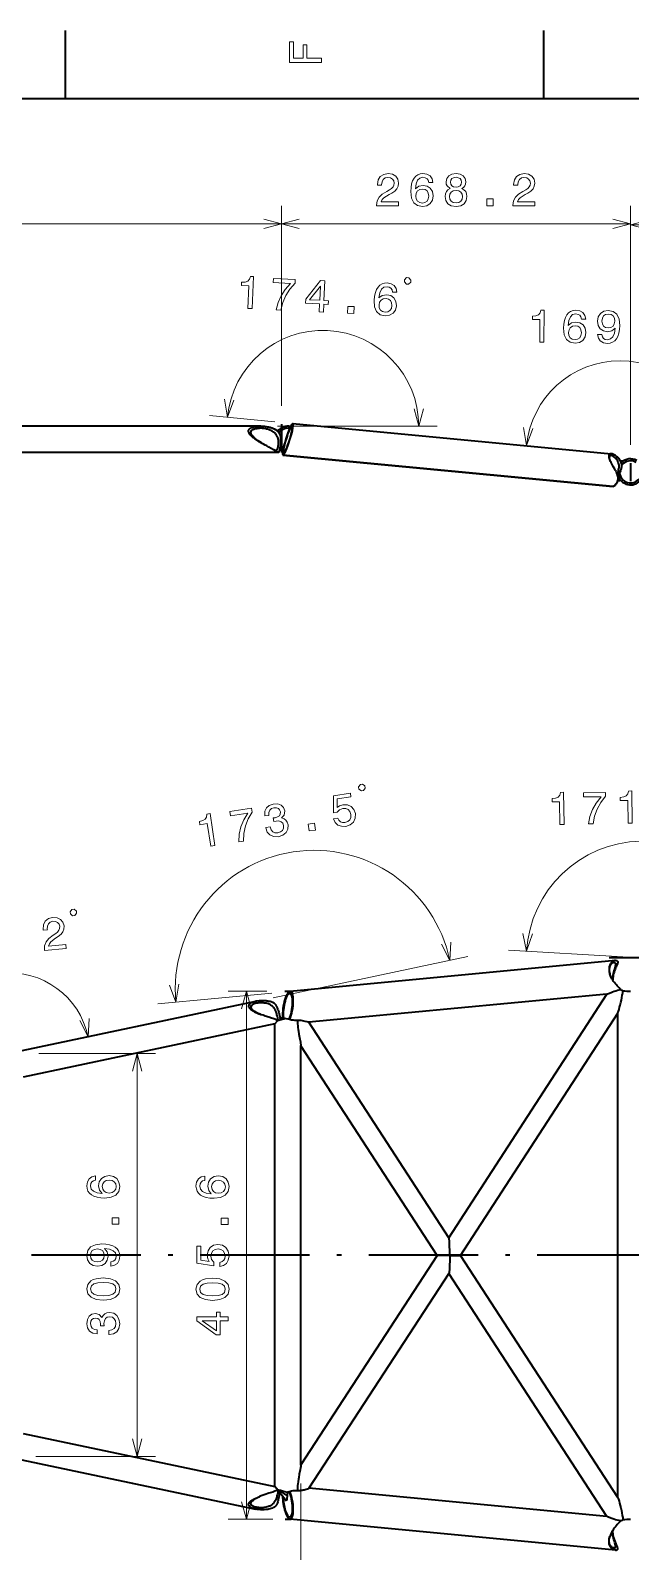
# Model space of a CAD drawing. Extents: x 0 to 420, y 0 to 297.
# Drawn here: x 101.1 to 167, y 127.6 to 294.5 of the extents above; entities that cross this region are included whole.
import ezdxf

# ---------------------------------------------------------------- set-up
doc = ezdxf.new("R2010")
doc.units = 0
doc.linetypes.add('DASHDOT', pattern=[18.5, 12, -3, 0.5, -3])

msp = doc.modelspace()

# ---------------------------------------------------------------- linework, layer by layer
at = {"color": 7, "lineweight": 35, "ltscale": 0.1875}
for p, q in [((105, 287), (105, 294.5)), ((157.5, 287), (157.5, 294.5))]:
    msp.add_line(p, q, dxfattribs=at)
at = {"color": 7, "lineweight": 35}
for p, q in [((410, 287), (10, 287)), ((126.27, 251.06), (98.93, 251.06)), ((129.94, 251.37), (164.88, 248.05)), ((128.34, 248.2), (98.93, 248.2)), ((128.34, 248.2), (98.93, 248.2)), ((165.08, 244.45), (128.86, 247.89)), ((128.86, 247.89), (165.08, 244.45)), ((165.35, 192.44), (129.63, 189.05)), ((164.41, 188.76), (131.7, 185.66)), ((147.06, 162.02), (164.41, 188.76)), ((125.83, 187.94), (98.79, 182.23)), ((127.97, 185.47), (100.36, 179.64)), ((127.97, 134.71), (127.97, 185.47)), ((147.07, 162.01), (131.7, 185.66)), ((148.34, 160.06), (165.6, 186.66)), ((165.58, 186.63), (165.58, 133.54)), ((130.83, 137.06), (130.83, 183.11)), ((145.79, 160.06), (130.83, 183.07)), ((145.79, 160.06), (130.83, 137.1)), ((165.6, 133.51), (148.34, 160.06)), ((147.07, 158.1), (131.7, 134.52)), ((164.4, 131.41), (147.06, 158.09)), ((100.36, 140.54), (127.97, 134.71)), ((98.79, 137.95), (125.83, 132.24)), ((164.41, 131.41), (131.7, 134.52)), ((165.35, 127.74), (129.63, 131.13))]:
    msp.add_line(p, q, dxfattribs=at)
at = {"color": 7, "lineweight": 13}
for p, q in [((128.69, 253.3), (128.69, 275.26)), ((128.69, 253.3), (128.69, 275.26)), ((167.01, 249.03), (167.01, 275.26)), ((167.01, 249.03), (167.01, 275.16)), ((49.91, 273.26), (128.69, 273.26)), ((128.69, 273.26), (167.01, 273.26)), ((167.01, 273.16), (273.04, 273.16)), ((127.79, 188.35), (149.13, 192.86)), ((124.84, 131.12), (124.84, 189.06)), ((112.85, 138.01), (112.85, 182.23)), ((130.83, 135.06), (130.83, 93.75))]:
    msp.add_line(p, q, dxfattribs=at)
at = {"color": 8, "lineweight": 13, "ltscale": 0.180069}
msp.add_line((127.95, 251.56), (120.78, 252.24), dxfattribs=at)
at = {"color": 8, "lineweight": 13, "ltscale": 0.437396}
msp.add_line((128.27, 251.06), (145.77, 251.06), dxfattribs=at)
at = {"color": 7, "lineweight": 35, "ltscale": 0.078109}
msp.add_line((128.69, 251.3), (128.69, 248.18), dxfattribs=at)
at = {"color": 7, "lineweight": 35, "ltscale": 0.00365}
msp.add_line((129.22, 251), (129.12, 250.88), dxfattribs=at)
at = {"color": 7, "lineweight": 35, "ltscale": 0.001691}
msp.add_line((129.12, 250.88), (129.13, 250.81), dxfattribs=at)
at = {"color": 7, "lineweight": 35, "ltscale": 0.001255}
msp.add_line((129.22, 251), (129.21, 251.05), dxfattribs=at)
at = {"color": 7, "lineweight": 35, "ltscale": 0.003509}
msp.add_line((166.05, 247.23), (165.91, 247.24), dxfattribs=at)
at = {"color": 7, "lineweight": 35, "ltscale": 0.000582227}
msp.add_line((166.03, 247.12), (166.05, 247.12), dxfattribs=at)
at = {"color": 7, "lineweight": 35, "ltscale": 0.049819}
msp.add_line((167.01, 247.03), (167.01, 245.04), dxfattribs=at)
at = {"color": 7, "lineweight": 35, "ltscale": 5.148e-05}
msp.add_line((165.08, 244.45), (165.07, 244.45), dxfattribs=at)
at = {"color": 7, "lineweight": 35, "ltscale": 0.001137}
msp.add_line((165.62, 245.11), (165.58, 245.12), dxfattribs=at)
at = {"color": 7, "lineweight": 35, "ltscale": 0.001181}
msp.add_line((165.58, 245.12), (165.63, 245.11), dxfattribs=at)
at = {"color": 8, "lineweight": 13, "ltscale": 0.313919}
msp.add_line((166.14, 192.85), (153.61, 193.57), dxfattribs=at)
at = {"color": 7, "lineweight": 35, "ltscale": 0.089656}
msp.add_line((164.64, 192.76), (168.23, 192.76), dxfattribs=at)
at = {"color": 7, "lineweight": 13, "ltscale": 0.314342}
msp.add_line((127.64, 188.86), (115.12, 187.67), dxfattribs=at)
at = {"color": 7, "lineweight": 13, "ltscale": 0.105897}
msp.add_line((127.07, 189.06), (122.84, 189.06), dxfattribs=at)
at = {"color": 7, "lineweight": 35, "ltscale": 0.023392}
msp.add_line((129.07, 189.06), (130.01, 189.06), dxfattribs=at)
at = {"color": 7, "lineweight": 35, "ltscale": 0.001688}
msp.add_line((165.92, 189.25), (165.98, 189.21), dxfattribs=at)
at = {"color": 7, "lineweight": 35, "ltscale": 0.002252}
for p, q in [((126.19, 186.6), (126.27, 186.57)), ((126.19, 133.57), (126.27, 133.61))]:
    msp.add_line(p, q, dxfattribs=at)
at = {"color": 7, "lineweight": 35, "ltscale": 0.012264}
for p, q in [((127.97, 185.47), (128.28, 185.85)), ((128.28, 134.33), (127.97, 134.71))]:
    msp.add_line(p, q, dxfattribs=at)
at = {"color": 7, "lineweight": 35, "ltscale": 0.00027795}
msp.add_line((128.58, 185.91), (128.57, 185.91), dxfattribs=at)
at = {"color": 7, "lineweight": 35, "ltscale": 0.001248}
msp.add_line((128.84, 186.03), (128.84, 185.98), dxfattribs=at)
at = {"color": 7, "lineweight": 35, "ltscale": 0.004948}
for p, q in [((129.21, 186.08), (129.4, 186.03)), ((129.21, 134.1), (129.4, 134.14))]:
    msp.add_line(p, q, dxfattribs=at)
at = {"color": 7, "lineweight": 35, "ltscale": 5.72573e-05}
msp.add_line((130.44, 185.89), (130.44, 185.88), dxfattribs=at)
at = {"color": 7, "lineweight": 13, "ltscale": 0.319476}
msp.add_line((102.07, 182.23), (114.85, 182.23), dxfattribs=at)
at = {"color": 7, "linetype": 'DASHDOT', "lineweight": 35}
msp.add_line((390.77, 160.09), (23.1, 160.09), dxfattribs=at)
at = {"color": 7, "lineweight": 35, "ltscale": 0.03196}
msp.add_line((147.06, 160.06), (145.79, 160.06), dxfattribs=at)
at = {"color": 7, "lineweight": 35, "ltscale": 0.002531}
msp.add_line((147.17, 160.06), (147.06, 160.06), dxfattribs=at)
at = {"color": 7, "lineweight": 35, "ltscale": 0.003889}
msp.add_line((147.17, 160.06), (147.16, 160.21), dxfattribs=at)
at = {"color": 7, "lineweight": 35, "ltscale": 0.029406}
msp.add_line((147.17, 160.06), (148.34, 160.06), dxfattribs=at)
at = {"color": 7, "lineweight": 13, "ltscale": 0.327505}
msp.add_line((101.75, 138.01), (114.85, 138.01), dxfattribs=at)
at = {"color": 7, "lineweight": 35, "ltscale": 0.029117}
msp.add_line((129.25, 133.12), (128.52, 134.03), dxfattribs=at)
at = {"color": 7, "lineweight": 35, "ltscale": 0.000665944}
msp.add_line((129.12, 134.12), (129.13, 134.1), dxfattribs=at)
at = {"color": 7, "lineweight": 35, "ltscale": 0.000522056}
msp.add_line((129.14, 134.12), (129.13, 134.1), dxfattribs=at)
at = {"color": 7, "lineweight": 35, "ltscale": 0.000540208}
msp.add_line((129.13, 134.12), (129.13, 134.1), dxfattribs=at)
at = {"color": 7, "lineweight": 35, "ltscale": 0.010198}
msp.add_line((129.37, 134.14), (129.33, 133.73), dxfattribs=at)
at = {"color": 7, "lineweight": 35, "ltscale": 5.39817e-05}
msp.add_line((130.44, 134.29), (130.44, 134.29), dxfattribs=at)
at = {"color": 7, "lineweight": 13, "ltscale": 0.122916}
msp.add_line((127.76, 131.12), (122.84, 131.12), dxfattribs=at)
at = {"color": 7, "lineweight": 35, "ltscale": 0.016377}
msp.add_line((129.1, 131.14), (129.76, 131.12), dxfattribs=at)
at = {"color": 7, "lineweight": 13}
for points in [[(133.08, 290.97), (133.08, 291.44), (131.47, 291.44), (131.47, 292.91), (131.06, 292.91), (131.06, 291.44), (130.01, 291.44), (130.01, 293.25), (129.58, 293.25), (129.58, 290.97)], [(139.14, 275.26), (141.55, 275.26), (141.55, 275.7), (139.65, 275.7), (139.75, 275.93), (139.94, 276.13), (140.5, 276.49), (140.79, 276.64), (141.13, 276.86), (141.36, 277.11), (141.5, 277.41), (141.55, 277.74), (141.46, 278.17), (141.23, 278.5), (140.86, 278.71), (140.4, 278.79), (139.91, 278.7), (139.54, 278.47), (139.31, 278.09), (139.23, 277.59), (139.23, 277.52), (139.68, 277.52), (139.68, 277.56), (139.73, 277.9), (139.87, 278.15), (140.08, 278.31), (140.37, 278.37), (140.66, 278.32), (140.88, 278.19), (141.02, 278), (141.07, 277.75), (141.04, 277.52), (140.94, 277.32), (140.78, 277.15), (140.56, 277), (140.26, 276.84), (139.76, 276.52), (139.42, 276.19), (139.21, 275.79), (139.14, 275.28)], [(145.32, 277.82), (145.23, 278.23), (145, 278.53), (144.66, 278.72), (144.22, 278.79), (143.92, 278.75), (143.66, 278.66), (143.44, 278.5), (143.24, 278.28), (143.09, 278), (142.98, 277.66), (142.91, 277.27), (142.89, 276.82), (142.97, 276.1), (143.22, 275.58), (143.62, 275.27), (144.16, 275.16), (144.65, 275.25), (145.02, 275.49), (145.27, 275.86), (145.35, 276.34), (145.27, 276.82), (145.03, 277.18), (144.68, 277.42), (144.23, 277.5), (143.75, 277.4), (143.4, 277.11), (143.47, 277.66), (143.63, 278.06), (143.88, 278.3), (144.22, 278.38), (144.47, 278.34), (144.67, 278.23), (144.79, 278.06), (144.86, 277.82)], [(147.22, 277.15), (146.96, 277.01), (146.79, 276.81), (146.68, 276.56), (146.64, 276.27), (146.72, 275.82), (146.95, 275.47), (147.33, 275.25), (147.85, 275.16), (148.36, 275.25), (148.73, 275.47), (148.97, 275.82), (149.05, 276.27), (149.01, 276.56), (148.91, 276.81), (148.72, 277.01), (148.47, 277.15), (148.67, 277.27), (148.82, 277.44), (148.9, 277.64), (148.93, 277.89), (148.85, 278.24), (148.64, 278.53), (148.3, 278.72), (147.85, 278.79), (147.39, 278.72), (147.05, 278.53), (146.83, 278.24), (146.76, 277.89), (146.78, 277.64), (146.87, 277.44)], [(154.09, 275.26), (156.49, 275.26), (156.49, 275.7), (154.59, 275.7), (154.7, 275.93), (154.88, 276.13), (155.44, 276.49), (155.74, 276.64), (156.07, 276.86), (156.31, 277.11), (156.44, 277.41), (156.49, 277.74), (156.41, 278.17), (156.17, 278.5), (155.81, 278.71), (155.34, 278.79), (154.86, 278.7), (154.49, 278.47), (154.25, 278.09), (154.17, 277.59), (154.17, 277.52), (154.63, 277.52), (154.63, 277.56), (154.67, 277.9), (154.81, 278.15), (155.03, 278.31), (155.31, 278.37), (155.61, 278.32), (155.82, 278.19), (155.96, 278), (156.02, 277.75), (155.98, 277.52), (155.88, 277.32), (155.72, 277.15), (155.5, 277), (155.2, 276.84), (154.71, 276.52), (154.36, 276.19), (154.15, 275.79), (154.09, 275.28)], [(147.24, 277.85), (147.28, 278.07), (147.4, 278.24), (147.59, 278.34), (147.85, 278.38), (148.1, 278.34), (148.29, 278.24), (148.41, 278.07), (148.46, 277.85), (148.41, 277.62), (148.29, 277.44), (148.1, 277.33), (147.85, 277.29), (147.59, 277.33), (147.4, 277.44), (147.28, 277.62)], [(144.86, 276.33), (144.81, 276.01), (144.67, 275.77), (144.44, 275.61), (144.16, 275.56), (143.86, 275.61), (143.63, 275.77), (143.49, 276.01), (143.44, 276.33), (143.49, 276.64), (143.63, 276.88), (143.86, 277.03), (144.18, 277.08), (144.45, 277.03), (144.67, 276.88), (144.81, 276.64)], [(147.13, 276.28), (147.17, 276.54), (147.32, 276.75), (147.54, 276.88), (147.85, 276.92), (148.14, 276.88), (148.37, 276.75), (148.52, 276.54), (148.57, 276.28), (148.52, 275.99), (148.37, 275.77), (148.14, 275.63), (147.85, 275.59), (147.54, 275.63), (147.32, 275.77), (147.17, 275.99)], [(151.24, 275.26), (151.93, 275.26), (151.93, 276.01), (151.24, 276.01)], [(134.42, 207.98), (134.59, 207.59), (134.88, 207.3), (135.27, 207.16), (135.74, 207.15), (136.23, 207.32), (136.59, 207.63), (136.78, 208.05), (136.8, 208.57), (136.64, 209.02), (136.35, 209.34), (135.94, 209.52), (135.44, 209.53), (135.07, 209.41), (134.81, 209.21), (134.81, 210.16), (136.32, 210.39), (136.26, 210.8), (134.41, 210.52), (134.42, 208.64), (134.82, 208.7), (135.07, 208.98), (135.43, 209.12), (135.75, 209.12), (136.02, 208.99), (136.21, 208.77), (136.32, 208.47), (136.31, 208.14), (136.19, 207.88), (135.97, 207.68), (135.66, 207.58), (135.39, 207.58), (135.17, 207.66), (134.99, 207.82), (134.88, 208.05)], [(137.46, 211.06), (137.69, 211.09), (137.88, 211.36), (137.85, 211.59), (137.58, 211.79), (137.35, 211.75), (137.15, 211.48), (137.19, 211.25)], [(124.02, 205.47), (124.52, 205.54), (124.56, 206.39), (124.73, 207.2), (125.03, 207.98), (125.46, 208.73), (125.4, 209.14), (123.03, 208.78), (123.1, 208.33), (124.99, 208.62), (124.55, 207.86), (124.24, 207.09), (124.06, 206.3)], [(126.98, 207.03), (126.99, 207), (127.14, 206.53), (127.43, 206.21), (127.83, 206.03), (128.33, 206.02), (128.84, 206.19), (129.2, 206.47), (129.39, 206.85), (129.41, 207.32), (129.33, 207.6), (129.18, 207.83), (128.97, 207.98), (128.71, 208.08), (129, 208.4), (129.05, 208.85), (128.91, 209.22), (128.65, 209.49), (128.28, 209.62), (127.79, 209.61), (127.35, 209.46), (127.04, 209.19), (126.87, 208.81), (126.87, 208.33), (126.87, 208.3), (127.31, 208.36), (127.31, 208.69), (127.4, 208.94), (127.59, 209.11), (127.87, 209.2), (128.14, 209.2), (128.35, 209.13), (128.49, 208.98), (128.57, 208.75), (128.56, 208.5), (128.46, 208.32), (128.27, 208.19), (127.99, 208.11), (127.79, 208.09), (127.86, 207.7), (128.1, 207.74), (128.42, 207.75), (128.67, 207.66), (128.84, 207.49), (128.93, 207.24), (128.92, 206.95), (128.81, 206.71), (128.6, 206.54), (128.3, 206.45), (127.98, 206.45), (127.73, 206.56), (127.55, 206.78), (127.44, 207.1)], [(120.93, 205), (121.38, 205.07), (120.85, 208.55), (120.51, 208.5), (120.47, 208.18), (120.32, 207.95), (120.06, 207.79), (119.69, 207.69), (119.74, 207.34), (120.55, 207.46)], [(131.75, 206.65), (132.44, 206.75), (132.33, 207.5), (131.64, 207.39)], [(102.68, 193.53), (105.07, 193.76), (105.03, 194.19), (103.14, 194.01), (103.22, 194.25), (103.38, 194.47), (103.9, 194.88), (104.19, 195.06), (104.5, 195.31), (104.71, 195.58), (104.81, 195.89), (104.83, 196.23), (104.71, 196.64), (104.44, 196.95), (104.06, 197.13), (103.58, 197.16), (103.11, 197.03), (102.77, 196.75), (102.57, 196.36), (102.53, 195.85), (102.54, 195.78), (103, 195.82), (102.99, 195.86), (103.01, 196.21), (103.12, 196.47), (103.32, 196.66), (103.6, 196.74), (103.89, 196.72), (104.12, 196.61), (104.28, 196.43), (104.36, 196.19), (104.34, 195.95), (104.27, 195.75), (104.12, 195.56), (103.92, 195.39), (103.63, 195.2), (103.17, 194.84), (102.86, 194.48), (102.69, 194.06), (102.68, 193.54)], [(105.77, 197.34), (106, 197.37), (106.21, 197.62), (106.19, 197.85), (105.94, 198.06), (105.7, 198.04), (105.5, 197.79), (105.52, 197.55)], [(108.29, 168.8), (107.88, 168.71), (107.58, 168.49), (107.39, 168.14), (107.32, 167.7), (107.36, 167.4), (107.45, 167.14), (107.61, 166.92), (107.83, 166.73), (108.11, 166.57), (108.45, 166.46), (108.85, 166.39), (109.29, 166.37), (110.01, 166.45), (110.53, 166.7), (110.84, 167.1), (110.95, 167.64), (110.86, 168.13), (110.62, 168.51), (110.25, 168.75), (109.77, 168.83), (109.29, 168.75), (108.93, 168.52), (108.69, 168.16), (108.61, 167.71), (108.71, 167.24), (109, 166.88), (108.45, 166.95), (108.05, 167.11), (107.81, 167.36), (107.73, 167.7), (107.77, 167.96), (107.88, 168.15), (108.05, 168.27), (108.29, 168.34)], [(120.28, 168.78), (119.87, 168.68), (119.57, 168.46), (119.38, 168.11), (119.31, 167.67), (119.35, 167.37), (119.44, 167.12), (119.6, 166.89), (119.82, 166.7), (120.1, 166.55), (120.44, 166.44), (120.84, 166.36), (121.29, 166.34), (122, 166.43), (122.52, 166.67), (122.83, 167.07), (122.94, 167.62), (122.85, 168.1), (122.61, 168.48), (122.24, 168.72), (121.76, 168.81), (121.29, 168.72), (120.92, 168.49), (120.69, 168.13), (120.6, 167.69), (120.71, 167.21), (120.99, 166.85), (120.44, 166.92), (120.04, 167.09), (119.8, 167.33), (119.72, 167.68), (119.76, 167.93), (119.87, 168.12), (120.04, 168.25), (120.28, 168.31)], [(109.78, 168.34), (110.1, 168.29), (110.34, 168.15), (110.5, 167.92), (110.55, 167.64), (110.5, 167.34), (110.34, 167.11), (110.1, 166.97), (109.78, 166.92), (109.47, 166.97), (109.23, 167.11), (109.08, 167.35), (109.03, 167.66), (109.08, 167.93), (109.23, 168.15), (109.47, 168.29)], [(121.77, 168.32), (122.09, 168.26), (122.33, 168.12), (122.49, 167.89), (122.54, 167.61), (122.49, 167.31), (122.33, 167.09), (122.09, 166.94), (121.77, 166.89), (121.46, 166.94), (121.22, 167.09), (121.07, 167.32), (121.02, 167.63), (121.07, 167.9), (121.22, 168.12), (121.46, 168.26)], [(110.85, 163.51), (110.85, 164.21), (110.1, 164.21), (110.1, 163.51)], [(122.84, 163.48), (122.84, 164.18), (122.09, 164.18), (122.09, 163.48)], [(109.98, 158.91), (110.38, 158.99), (110.69, 159.2), (110.88, 159.55), (110.95, 160), (110.91, 160.3), (110.82, 160.57), (110.67, 160.79), (110.44, 160.98), (110.17, 161.14), (109.82, 161.25), (109.43, 161.31), (108.98, 161.34), (108.27, 161.25), (107.75, 161), (107.43, 160.61), (107.32, 160.07), (107.41, 159.58), (107.66, 159.2), (108.03, 158.96), (108.5, 158.88), (108.98, 158.96), (109.35, 159.2), (109.58, 159.55), (109.66, 160), (109.56, 160.47), (109.27, 160.83), (109.83, 160.75), (110.23, 160.59), (110.46, 160.34), (110.54, 160.01), (110.5, 159.74), (110.39, 159.55), (110.22, 159.43), (109.98, 159.38)], [(108.49, 159.37), (108.18, 159.42), (107.93, 159.56), (107.78, 159.78), (107.72, 160.07), (107.78, 160.37), (107.93, 160.6), (108.17, 160.74), (108.49, 160.79), (108.81, 160.74), (109.04, 160.6), (109.19, 160.36), (109.24, 160.06), (109.19, 159.78), (109.04, 159.56), (108.81, 159.42)], [(121.93, 158.84), (122.34, 158.95), (122.66, 159.2), (122.86, 159.56), (122.94, 160.03), (122.85, 160.54), (122.6, 160.94), (122.21, 161.19), (121.7, 161.28), (121.24, 161.2), (120.87, 160.96), (120.63, 160.58), (120.54, 160.09), (120.6, 159.71), (120.77, 159.42), (119.83, 159.56), (119.83, 161.09), (119.41, 161.09), (119.41, 159.22), (121.27, 158.94), (121.27, 159.35), (121.03, 159.64), (120.95, 160.01), (121, 160.33), (121.16, 160.58), (121.41, 160.74), (121.73, 160.79), (122.05, 160.74), (122.29, 160.58), (122.45, 160.33), (122.51, 160.01), (122.47, 159.74), (122.35, 159.54), (122.17, 159.39), (121.93, 159.31)], [(109.14, 155.17), (109.93, 155.25), (110.49, 155.48), (110.84, 155.86), (110.95, 156.39), (110.84, 156.9), (110.49, 157.28), (109.93, 157.52), (109.14, 157.6), (108.35, 157.52), (108.04, 157.42), (107.78, 157.28), (107.44, 156.9), (107.32, 156.39), (107.44, 155.86), (107.79, 155.48), (108.35, 155.25)], [(109.14, 155.65), (108.53, 155.69), (108.09, 155.82), (107.83, 156.05), (107.74, 156.39), (107.83, 156.72), (108.09, 156.95), (108.53, 157.07), (109.14, 157.11), (109.75, 157.07), (110.19, 156.95), (110.45, 156.72), (110.53, 156.39), (110.45, 156.05), (110.19, 155.82), (109.75, 155.69)], [(121.13, 155.14), (121.92, 155.22), (122.49, 155.45), (122.83, 155.83), (122.94, 156.36), (122.83, 156.88), (122.49, 157.25), (121.92, 157.49), (121.13, 157.57), (120.34, 157.49), (120.03, 157.39), (119.77, 157.25), (119.43, 156.88), (119.31, 156.36), (119.43, 155.83), (119.78, 155.45), (120.34, 155.22)], [(121.13, 155.63), (120.52, 155.67), (120.08, 155.79), (119.82, 156.02), (119.73, 156.36), (119.82, 156.69), (120.08, 156.92), (120.52, 157.04), (121.13, 157.08), (121.74, 157.04), (122.18, 156.92), (122.44, 156.69), (122.53, 156.36), (122.44, 156.02), (122.18, 155.79), (121.74, 155.67)], [(109.75, 151.38), (109.78, 151.38), (110.27, 151.46), (110.63, 151.7), (110.86, 152.07), (110.95, 152.56), (110.86, 153.09), (110.64, 153.48), (110.29, 153.73), (109.83, 153.82), (109.54, 153.78), (109.29, 153.67), (109.11, 153.49), (108.97, 153.25), (108.7, 153.58), (108.27, 153.69), (107.87, 153.62), (107.57, 153.4), (107.39, 153.05), (107.32, 152.56), (107.4, 152.11), (107.63, 151.76), (107.98, 151.53), (108.45, 151.46), (108.48, 151.46), (108.48, 151.91), (108.16, 151.95), (107.93, 152.08), (107.79, 152.29), (107.74, 152.59), (107.78, 152.85), (107.88, 153.04), (108.05, 153.16), (108.29, 153.2), (108.53, 153.16), (108.7, 153.04), (108.8, 152.83), (108.83, 152.54), (108.83, 152.34), (109.22, 152.34), (109.21, 152.59), (109.26, 152.91), (109.38, 153.14), (109.58, 153.28), (109.83, 153.34), (110.13, 153.28), (110.34, 153.13), (110.48, 152.9), (110.52, 152.59), (110.47, 152.28), (110.32, 152.04), (110.08, 151.9), (109.75, 151.84)], [(122.84, 152.9), (122.84, 153.35), (121.97, 153.35), (121.97, 153.85), (121.57, 153.85), (121.57, 153.35), (119.41, 153.35), (119.41, 152.89), (121.53, 151.36), (121.97, 151.36), (121.97, 152.9)], [(121.57, 151.78), (120, 152.9), (121.57, 152.9)]]:
    msp.add_lwpolyline(points, close=True, dxfattribs=at)
for points in [[(126.76, 272.75), (128.69, 273.26), (126.76, 273.78)], [(130.62, 273.78), (128.69, 273.26), (130.62, 272.75)], [(165.07, 272.75), (167.01, 273.26), (165.07, 273.78)], [(168.94, 273.68), (167.01, 273.16), (168.94, 272.65)], [(146.27, 194.23), (147.17, 192.44), (147.28, 194.44)], [(116.41, 189.73), (117.11, 187.86), (117.44, 189.83)], [(125.36, 187.13), (124.84, 189.06), (124.32, 187.13)], [(106.57, 185.84), (107.47, 184.06), (107.58, 186.06)], [(113.37, 180.3), (112.85, 182.23), (112.33, 180.3)], [(112.33, 139.94), (112.85, 138.01), (113.37, 139.94)], [(124.32, 133.05), (124.84, 131.12), (125.36, 133.05)]]:
    msp.add_lwpolyline(points, dxfattribs=at)
at = {"color": 8, "lineweight": 13}
for points in [[(125, 263.99), (125.46, 263.97), (125.63, 267.49), (125.28, 267.5), (125.18, 267.2), (124.99, 267), (124.7, 266.89), (124.32, 266.87), (124.3, 266.51), (125.12, 266.48)], [(128.12, 263.84), (128.63, 263.81), (128.84, 264.64), (129.17, 265.4), (129.61, 266.1), (130.18, 266.75), (130.2, 267.17), (127.81, 267.28), (127.78, 266.82), (129.7, 266.73), (129.11, 266.08), (128.66, 265.39), (128.33, 264.65)], [(142.4, 266.67), (142.63, 266.66), (142.88, 266.88), (142.89, 267.11), (142.67, 267.35), (142.43, 267.37), (142.19, 267.14), (142.18, 266.91)], [(132.83, 263.62), (133.29, 263.59), (133.33, 264.46), (133.83, 264.44), (133.84, 264.84), (133.35, 264.86), (133.45, 267.02), (132.99, 267.04), (131.36, 265), (131.34, 264.56), (132.87, 264.48)], [(131.78, 264.94), (132.97, 266.45), (132.89, 264.89)], [(141.35, 265.77), (141.27, 266.18), (141.06, 266.5), (140.73, 266.71), (140.29, 266.79), (139.99, 266.77), (139.73, 266.69), (139.5, 266.54), (139.29, 266.33), (139.13, 266.06), (139, 265.73), (138.91, 265.33), (138.87, 264.88), (138.92, 264.17), (139.14, 263.64), (139.53, 263.3), (140.06, 263.17), (140.56, 263.24), (140.94, 263.46), (141.2, 263.82), (141.31, 264.29), (141.25, 264.77), (141.03, 265.15), (140.68, 265.4), (140.25, 265.5), (139.76, 265.42), (139.39, 265.15), (139.49, 265.7), (139.67, 266.09), (139.93, 266.32), (140.28, 266.38), (140.53, 266.33), (140.71, 266.22), (140.83, 266.03), (140.89, 265.79)], [(135.94, 263.47), (136.63, 263.44), (136.67, 264.19), (135.97, 264.22)], [(140.82, 264.31), (140.75, 263.99), (140.6, 263.76), (140.36, 263.61), (140.08, 263.57), (139.78, 263.64), (139.56, 263.8), (139.43, 264.05), (139.4, 264.37), (139.46, 264.68), (139.62, 264.91), (139.86, 265.05), (140.17, 265.09), (140.44, 265.02), (140.65, 264.87), (140.78, 264.62)], [(157.04, 260.29), (157.49, 260.28), (157.51, 263.81), (157.17, 263.81), (157.07, 263.5), (156.89, 263.3), (156.61, 263.18), (156.23, 263.14), (156.23, 262.78), (157.05, 262.78)], [(162.08, 262.82), (161.99, 263.23), (161.77, 263.53), (161.43, 263.73), (160.98, 263.79), (160.69, 263.76), (160.43, 263.66), (160.2, 263.51), (160.01, 263.29), (159.86, 263.01), (159.74, 262.67), (159.67, 262.28), (159.65, 261.83), (159.73, 261.11), (159.97, 260.59), (160.37, 260.28), (160.91, 260.17), (161.4, 260.26), (161.78, 260.49), (162.02, 260.86), (162.11, 261.34), (162.02, 261.82), (161.79, 262.19), (161.44, 262.42), (160.99, 262.5), (160.51, 262.4), (160.15, 262.12), (160.23, 262.67), (160.4, 263.07), (160.64, 263.31), (160.99, 263.39), (161.24, 263.34), (161.43, 263.24), (161.56, 263.06), (161.62, 262.82)], [(163.39, 261.13), (163.47, 260.73), (163.68, 260.42), (164.02, 260.23), (164.48, 260.15), (164.77, 260.19), (165.04, 260.28), (165.27, 260.43), (165.46, 260.65), (165.62, 260.93), (165.73, 261.27), (165.79, 261.67), (165.82, 262.12), (165.74, 262.83), (165.49, 263.35), (165.1, 263.67), (164.56, 263.78), (164.07, 263.69), (163.69, 263.45), (163.45, 263.08), (163.37, 262.61), (163.45, 262.12), (163.68, 261.75), (164.03, 261.52), (164.48, 261.44), (164.96, 261.54), (165.32, 261.83), (165.23, 261.27), (165.07, 260.87), (164.82, 260.64), (164.48, 260.56), (164.22, 260.6), (164.03, 260.71), (163.91, 260.89), (163.86, 261.12)], [(161.62, 261.33), (161.56, 261.02), (161.42, 260.78), (161.19, 260.62), (160.91, 260.57), (160.61, 260.62), (160.39, 260.78), (160.24, 261.02), (160.2, 261.34), (160.25, 261.65), (160.39, 261.88), (160.62, 262.04), (160.94, 262.09), (161.21, 262.03), (161.42, 261.89), (161.56, 261.65)], [(163.86, 262.61), (163.91, 262.92), (164.05, 263.17), (164.27, 263.33), (164.56, 263.38), (164.86, 263.32), (165.08, 263.17), (165.23, 262.92), (165.28, 262.61), (165.22, 262.29), (165.08, 262.06), (164.85, 261.91), (164.54, 261.86), (164.26, 261.91), (164.05, 262.06), (163.91, 262.29)], [(159.26, 207.36), (159.72, 207.37), (159.65, 210.9), (159.31, 210.89), (159.23, 210.58), (159.05, 210.37), (158.77, 210.24), (158.39, 210.2), (158.4, 209.84), (159.22, 209.85)], [(162.39, 207.42), (162.9, 207.43), (163.05, 208.27), (163.33, 209.05), (163.73, 209.78), (164.25, 210.46), (164.24, 210.88), (161.84, 210.84), (161.85, 210.38), (163.77, 210.41), (163.23, 209.72), (162.82, 209), (162.54, 208.24)], [(166.73, 207.5), (167.19, 207.51), (167.13, 211.04), (166.78, 211.03), (166.7, 210.72), (166.52, 210.51), (166.25, 210.39), (165.86, 210.34), (165.87, 209.98), (166.69, 210)]]:
    msp.add_lwpolyline(points, close=True, dxfattribs=at)
for points in [[(122.43, 254.03), (122.77, 252.05), (123.47, 253.93)], [(143.25, 252.99), (143.77, 251.06), (144.29, 252.99)], [(155.26, 250.91), (155.59, 248.94), (156.29, 250.81)], [(155.2, 195.41), (155.6, 193.45), (156.23, 195.35)]]:
    msp.add_lwpolyline(points, dxfattribs=at)
at = {"color": 7, "lineweight": 35}
for points in [[(126.58, 249.16), (126.4, 249.27), (126.22, 249.37), (126.08, 249.46), (125.94, 249.56), (125.77, 249.68), (125.68, 249.74), (125.6, 249.8), (125.52, 249.87), (125.45, 249.94), (125.35, 250.03), (125.27, 250.13), (125.23, 250.18), (125.19, 250.23), (125.15, 250.3), (125.13, 250.34), (125.11, 250.38), (125.1, 250.42), (125.09, 250.45), (125.08, 250.49), (125.08, 250.53), (125.08, 250.58), (125.09, 250.63), (125.11, 250.68), (125.13, 250.72), (125.16, 250.76), (125.2, 250.79), (125.22, 250.82), (125.25, 250.84), (125.29, 250.87), (125.33, 250.89), (125.38, 250.91), (125.43, 250.93), (125.52, 250.97), (125.59, 250.98), (125.65, 251), (125.73, 251.02), (125.82, 251.03), (125.97, 251.05), (126.08, 251.05), (126.19, 251.06)], [(126.92, 248.98), (126.71, 249.1), (126.5, 249.23), (126.3, 249.36), (126.13, 249.47), (125.97, 249.59), (125.89, 249.66), (125.81, 249.72), (125.7, 249.82), (125.64, 249.87), (125.59, 249.92), (125.53, 250), (125.47, 250.07), (125.42, 250.15), (125.38, 250.22), (125.37, 250.26), (125.36, 250.29), (125.35, 250.33), (125.34, 250.36), (125.34, 250.4), (125.34, 250.43), (125.35, 250.49), (125.38, 250.54), (125.41, 250.59), (125.43, 250.62), (125.46, 250.64), (125.49, 250.66), (125.52, 250.69), (125.59, 250.72), (125.63, 250.74), (125.68, 250.76), (125.74, 250.78), (125.8, 250.8), (125.91, 250.82), (126.03, 250.83), (126.16, 250.84), (126.28, 250.84)], [(128.28, 250.52), (128.23, 250.56), (128.17, 250.6), (128.12, 250.64), (128.06, 250.67), (127.94, 250.73), (127.81, 250.79), (127.67, 250.84), (127.54, 250.88), (127.44, 250.91), (127.33, 250.94), (127.12, 250.98), (126.91, 251.01), (126.7, 251.04), (126.49, 251.05), (126.38, 251.06), (126.27, 251.06)], [(128.64, 249.68), (128.63, 249.81), (128.61, 249.93), (128.6, 249.99), (128.58, 250.05), (128.56, 250.11), (128.54, 250.17), (128.5, 250.24), (128.46, 250.31), (128.41, 250.38), (128.35, 250.45), (128.28, 250.52), (128.2, 250.58), (128.15, 250.62), (128.09, 250.65), (128.02, 250.69), (127.96, 250.72), (127.88, 250.76), (127.81, 250.79), (127.72, 250.82), (127.63, 250.85), (127.46, 250.9), (127.26, 250.95), (127.06, 250.99), (126.86, 251.02), (126.67, 251.04), (126.47, 251.05), (126.27, 251.06)], [(128.23, 249.91), (128.21, 249.96), (128.18, 250.02), (128.16, 250.07), (128.13, 250.11), (128.09, 250.16), (128.06, 250.21), (128.02, 250.25), (127.98, 250.29), (127.94, 250.34), (127.89, 250.38), (127.83, 250.42), (127.78, 250.46), (127.67, 250.52), (127.54, 250.59), (127.41, 250.64), (127.28, 250.69), (127.15, 250.73), (127.06, 250.75), (126.96, 250.77), (126.78, 250.81), (126.6, 250.83)], [(128.21, 248.25), (128.14, 248.29), (127.98, 248.39), (127.83, 248.48), (127.55, 248.64), (127.32, 248.77), (127.07, 248.9), (126.83, 249.03), (126.58, 249.16)], [(128.23, 249.91), (128.26, 249.82), (128.29, 249.73), (128.31, 249.64), (128.32, 249.57), (128.33, 249.5), (128.33, 249.42), (128.34, 249.34), (128.33, 249.18), (128.32, 249.03), (128.31, 248.89), (128.28, 248.75), (128.27, 248.69), (128.25, 248.64), (128.23, 248.57), (128.2, 248.51), (128.18, 248.49), (128.16, 248.47), (128.15, 248.45), (128.13, 248.44), (128.1, 248.43), (128.07, 248.42), (128.04, 248.42)], [(128.34, 248.2), (128.37, 248.21), (128.4, 248.22), (128.43, 248.25), (128.44, 248.27), (128.46, 248.31), (128.48, 248.35), (128.5, 248.41), (128.53, 248.54), (128.56, 248.7), (128.59, 248.88), (128.62, 249.09), (128.64, 249.3), (128.64, 249.39), (128.64, 249.49), (128.64, 249.58), (128.64, 249.68)], [(128.04, 248.42), (128, 248.42), (127.96, 248.43), (127.91, 248.44), (127.86, 248.46)], [(128.34, 248.2), (128.32, 248.2), (128.3, 248.21), (128.27, 248.22), (128.21, 248.25)], [(128.34, 248.2), (128.37, 248.21), (128.4, 248.22), (128.42, 248.24), (128.43, 248.26), (128.45, 248.29), (128.48, 248.35), (128.5, 248.42), (128.52, 248.5)], [(164.64, 247.75), (164.64, 247.82), (164.64, 247.86), (164.64, 247.89), (164.65, 247.93), (164.67, 247.97), (164.69, 248), (164.72, 248.02)], [(165.35, 246.2), (165.27, 246.35), (165.1, 246.66), (164.99, 246.88), (164.87, 247.1), (164.82, 247.21), (164.78, 247.31), (164.74, 247.4), (164.7, 247.52), (164.66, 247.64), (164.65, 247.7), (164.64, 247.75)], [(165.67, 246.2), (165.7, 246.32), (165.73, 246.44), (165.74, 246.51), (165.74, 246.57), (165.75, 246.63), (165.75, 246.69), (165.74, 246.8), (165.72, 246.91), (165.69, 247.01), (165.67, 247.07), (165.65, 247.12), (165.62, 247.18), (165.6, 247.23), (165.53, 247.33), (165.47, 247.42), (165.39, 247.51), (165.3, 247.6), (165.21, 247.67), (165.16, 247.71), (165.11, 247.74), (165.07, 247.77), (165.02, 247.79), (164.97, 247.81), (164.91, 247.83), (164.86, 247.84)], [(165.91, 247.24), (165.85, 247.33), (165.79, 247.42), (165.72, 247.51), (165.67, 247.56), (165.62, 247.61), (165.57, 247.67), (165.51, 247.72), (165.39, 247.81), (165.28, 247.89), (165.17, 247.95), (165.12, 247.98), (165.07, 248), (165, 248.03), (164.94, 248.04), (164.88, 248.05)], [(165.91, 246.18), (165.96, 246.3), (166, 246.43), (166.02, 246.49), (166.03, 246.56), (166.04, 246.62), (166.04, 246.68), (166.04, 246.79), (166.03, 246.89), (166.01, 246.99), (165.99, 247.07), (165.96, 247.15), (165.92, 247.22), (165.89, 247.27), (165.86, 247.32), (165.82, 247.38), (165.78, 247.44), (165.69, 247.54), (165.6, 247.64), (165.5, 247.72), (165.4, 247.8), (165.3, 247.88), (165.2, 247.94), (165.09, 247.99), (165.05, 248.01), (165, 248.03), (164.93, 248.05), (164.88, 248.05)], [(165.35, 246.2), (165.41, 246.07), (165.47, 245.93), (165.52, 245.81), (165.55, 245.69), (165.58, 245.57), (165.6, 245.47), (165.61, 245.38), (165.6, 245.29), (165.6, 245.21), (165.58, 245.13), (165.56, 245.06), (165.55, 245.01), (165.53, 244.96), (165.5, 244.9), (165.48, 244.86), (165.45, 244.8), (165.41, 244.75), (165.35, 244.66), (165.29, 244.59), (165.23, 244.53), (165.17, 244.49), (165.14, 244.46), (165.1, 244.45), (165.08, 244.45)], [(165.67, 246.2), (165.64, 246.12), (165.61, 246.03), (165.57, 245.92), (165.52, 245.81)], [(165.91, 246.18), (165.86, 246.07), (165.81, 245.96), (165.74, 245.82), (165.69, 245.73), (165.59, 245.56)], [(165.91, 246.18), (165.96, 246.3), (166, 246.42), (166.02, 246.49), (166.03, 246.55), (166.04, 246.61), (166.04, 246.67), (166.05, 246.74), (166.04, 246.8)], [(165.58, 245.12), (165.55, 245.03), (165.52, 244.95), (165.49, 244.87), (165.46, 244.82), (165.43, 244.77), (165.37, 244.69), (165.31, 244.61), (165.25, 244.55), (165.2, 244.5), (165.15, 244.47), (165.11, 244.45), (165.09, 244.45), (165.08, 244.45)], [(165.35, 192.44), (165.27, 192.43), (165.2, 192.4), (165.13, 192.37), (165.05, 192.33), (164.98, 192.28), (164.92, 192.23), (164.86, 192.17), (164.81, 192.1), (164.77, 192.02), (164.72, 191.94), (164.69, 191.84), (164.66, 191.75), (164.65, 191.64), (164.64, 191.53), (164.64, 191.41), (164.65, 191.3), (164.66, 191.19), (164.69, 191.08), (164.72, 190.98)], [(165.17, 192.21), (165.14, 192.2), (165.11, 192.2), (165.05, 192.17), (164.99, 192.14), (164.94, 192.09), (164.88, 192.04), (164.83, 191.98), (164.78, 191.91), (164.74, 191.83), (164.71, 191.74), (164.69, 191.65), (164.67, 191.55), (164.66, 191.47), (164.66, 191.38), (164.66, 191.3), (164.67, 191.23), (164.68, 191.16), (164.7, 191.05), (164.73, 190.94)], [(165.17, 192.21), (165.22, 192.21), (165.26, 192.2), (165.29, 192.18), (165.31, 192.17), (165.32, 192.16), (165.34, 192.13), (165.35, 192.08), (165.36, 192.04), (165.36, 191.98), (165.35, 191.92), (165.33, 191.83), (165.32, 191.77), (165.28, 191.63), (165.23, 191.48), (165.18, 191.32), (165.14, 191.15), (165.09, 190.97), (165.06, 190.79), (165.04, 190.69), (165.03, 190.6), (165.02, 190.47), (165.02, 190.33)], [(165.35, 192.44), (165.4, 192.44), (165.46, 192.43), (165.49, 192.43), (165.51, 192.42), (165.53, 192.41), (165.55, 192.4), (165.56, 192.38), (165.58, 192.36), (165.59, 192.35), (165.6, 192.33), (165.6, 192.3), (165.61, 192.28), (165.6, 192.23), (165.6, 192.19), (165.59, 192.14), (165.57, 192.1), (165.54, 191.99), (165.48, 191.86), (165.42, 191.72), (165.36, 191.58), (165.3, 191.44), (165.25, 191.29), (165.2, 191.14), (165.15, 190.99), (165.11, 190.82), (165.08, 190.64), (165.06, 190.56), (165.05, 190.47), (165.05, 190.38), (165.04, 190.29)], [(165.92, 189.25), (165.87, 189.3), (165.76, 189.42), (165.55, 189.64), (165.45, 189.76), (165.34, 189.89), (165.24, 190.01), (165.15, 190.14), (165.05, 190.28), (164.96, 190.43), (164.87, 190.59), (164.84, 190.66), (164.8, 190.75), (164.75, 190.86), (164.72, 190.98)], [(164.41, 188.76), (164.42, 188.76), (164.45, 188.77), (164.49, 188.79), (164.6, 188.83), (164.89, 188.94), (165.04, 189), (165.22, 189.06), (165.4, 189.12), (165.58, 189.17), (165.75, 189.21), (165.92, 189.25)], [(165.6, 186.66), (165.61, 186.68), (165.62, 186.71), (165.64, 186.77), (165.67, 186.86), (165.74, 187.06), (165.81, 187.3), (165.87, 187.55), (165.94, 187.81), (166, 188.08), (166.05, 188.35), (166.1, 188.62), (166.12, 188.76), (166.14, 188.9), (166.15, 189.01), (166.16, 189.12)], [(125.83, 187.94), (125.7, 187.91), (125.58, 187.87), (125.46, 187.83), (125.38, 187.79), (125.3, 187.75), (125.26, 187.72), (125.22, 187.7), (125.18, 187.65), (125.14, 187.61), (125.12, 187.58), (125.11, 187.56), (125.1, 187.53), (125.09, 187.5), (125.08, 187.47), (125.08, 187.45), (125.08, 187.42), (125.09, 187.39), (125.09, 187.36), (125.11, 187.33), (125.12, 187.3), (125.14, 187.27), (125.16, 187.23), (125.19, 187.19), (125.25, 187.13), (125.31, 187.08), (125.38, 187.03), (125.46, 186.97), (125.55, 186.91), (125.63, 186.86), (125.72, 186.82), (125.88, 186.74), (126.06, 186.66), (126.19, 186.6)], [(125.92, 187.74), (125.82, 187.71), (125.71, 187.68), (125.62, 187.64), (125.55, 187.61), (125.49, 187.57), (125.46, 187.55), (125.43, 187.53), (125.4, 187.48), (125.37, 187.44), (125.36, 187.41), (125.35, 187.39), (125.34, 187.36), (125.34, 187.34), (125.34, 187.29), (125.35, 187.25), (125.37, 187.21), (125.39, 187.18), (125.41, 187.15), (125.44, 187.1), (125.49, 187.06), (125.54, 187), (125.61, 186.95), (125.67, 186.91), (125.73, 186.87), (125.85, 186.79), (125.98, 186.72), (126.13, 186.64), (126.28, 186.57)], [(128.34, 187.01), (128.3, 187.13), (128.26, 187.26), (128.23, 187.32), (128.2, 187.38), (128.17, 187.43), (128.14, 187.48), (128.11, 187.52), (128.07, 187.57), (128.02, 187.62), (127.96, 187.67), (127.91, 187.72), (127.85, 187.75), (127.8, 187.79), (127.75, 187.81), (127.69, 187.84), (127.57, 187.89), (127.45, 187.92), (127.32, 187.95), (127.2, 187.98), (127.1, 187.99), (127, 188), (126.81, 188.01), (126.61, 188.02), (126.42, 188.01), (126.23, 188), (126.03, 187.97), (125.93, 187.96), (125.83, 187.94)], [(128.04, 186.94), (127.99, 187.05), (127.94, 187.14), (127.87, 187.24), (127.82, 187.3), (127.77, 187.36), (127.71, 187.41), (127.67, 187.45), (127.62, 187.48), (127.53, 187.55), (127.47, 187.58), (127.4, 187.61), (127.34, 187.64), (127.28, 187.67), (127.14, 187.71), (127.03, 187.74), (126.91, 187.76), (126.79, 187.77), (126.7, 187.78), (126.61, 187.79), (126.43, 187.79), (126.26, 187.78), (126.17, 187.78), (126.08, 187.77), (126, 187.75), (125.92, 187.74)], [(128.34, 187.01), (128.37, 186.88), (128.4, 186.76), (128.44, 186.6), (128.5, 186.28), (128.55, 186.02), (128.57, 185.91)], [(128.28, 185.85), (128.17, 185.9), (128.06, 185.95), (127.95, 185.99), (127.73, 186.07), (127.6, 186.12), (127.32, 186.21), (126.91, 186.34), (126.7, 186.42), (126.48, 186.49), (126.27, 186.57)], [(128.33, 185.86), (128.33, 185.91), (128.31, 186.03), (128.28, 186.15), (128.25, 186.29), (128.2, 186.49), (128.17, 186.6), (128.13, 186.7), (128.1, 186.8), (128.07, 186.87), (128.04, 186.94)], [(129.21, 186.08), (128.96, 186.01), (128.76, 185.95), (128.66, 185.93), (128.51, 185.89), (128.39, 185.87), (128.28, 185.85)], [(128.84, 186.03), (128.73, 186.08), (128.68, 186.1), (128.62, 186.12), (128.57, 186.14), (128.52, 186.15)], [(129.4, 186.03), (129.67, 185.97), (129.8, 185.94), (129.99, 185.91), (130.13, 185.89), (130.27, 185.88), (130.36, 185.88), (130.44, 185.89)], [(130.44, 185.88), (130.53, 185.89), (130.62, 185.89), (130.71, 185.88), (130.8, 185.88), (130.96, 185.86), (131.12, 185.83), (131.27, 185.79), (131.46, 185.74), (131.61, 185.69), (131.69, 185.66), (131.7, 185.66), (131.7, 185.66), (131.7, 185.66)], [(130.44, 185.88), (130.44, 185.78), (130.44, 185.68), (130.45, 185.47), (130.47, 185.27), (130.49, 185.07), (130.52, 184.87), (130.55, 184.67), (130.61, 184.37), (130.64, 184.18), (130.71, 183.8), (130.77, 183.5), (130.79, 183.36), (130.82, 183.21), (130.83, 183.14), (130.83, 183.11)], [(147.16, 160.21), (147.16, 160.65), (147.15, 161.07), (147.14, 161.28), (147.13, 161.47), (147.12, 161.66), (147.11, 161.82), (147.09, 161.94), (147.08, 161.98), (147.08, 162), (147.07, 162.01)], [(147.17, 160.06), (147.16, 159.74), (147.16, 159.39), (147.15, 159.06), (147.14, 158.83), (147.13, 158.62), (147.12, 158.46), (147.11, 158.32), (147.1, 158.2), (147.09, 158.15), (147.08, 158.12), (147.07, 158.1)], [(130.83, 137.06), (130.83, 137.02), (130.81, 136.91), (130.79, 136.8), (130.75, 136.56), (130.65, 136.06), (130.59, 135.7), (130.56, 135.52), (130.52, 135.25), (130.48, 134.98), (130.46, 134.84), (130.45, 134.7), (130.44, 134.55)], [(125.83, 132.24), (125.7, 132.27), (125.58, 132.3), (125.46, 132.35), (125.38, 132.39), (125.3, 132.43), (125.26, 132.45), (125.22, 132.48), (125.18, 132.52), (125.14, 132.57), (125.12, 132.59), (125.11, 132.62), (125.1, 132.65), (125.09, 132.67), (125.08, 132.7), (125.08, 132.73), (125.08, 132.76), (125.09, 132.79), (125.09, 132.82), (125.11, 132.85), (125.12, 132.88), (125.14, 132.91), (125.16, 132.95), (125.19, 132.98), (125.25, 133.04), (125.31, 133.1), (125.38, 133.15), (125.46, 133.21), (125.55, 133.27), (125.63, 133.31), (125.72, 133.36), (125.88, 133.44), (126.06, 133.52), (126.19, 133.57)], [(125.92, 132.44), (125.82, 132.46), (125.71, 132.49), (125.62, 132.53), (125.55, 132.57), (125.49, 132.61), (125.46, 132.63), (125.43, 132.65), (125.4, 132.69), (125.37, 132.74), (125.36, 132.76), (125.35, 132.79), (125.34, 132.81), (125.34, 132.84), (125.34, 132.88), (125.35, 132.92), (125.37, 132.96), (125.39, 133), (125.41, 133.03), (125.44, 133.07), (125.49, 133.12), (125.54, 133.17), (125.61, 133.22), (125.67, 133.27), (125.73, 133.31), (125.85, 133.39), (125.98, 133.46), (126.13, 133.53), (126.28, 133.6)], [(128.28, 134.33), (128.17, 134.28), (128.06, 134.23), (127.95, 134.19), (127.73, 134.11), (127.6, 134.06), (127.32, 133.97), (126.91, 133.83), (126.7, 133.76), (126.48, 133.69), (126.27, 133.61)], [(128.33, 134.32), (128.33, 134.27), (128.31, 134.15), (128.28, 134.02), (128.25, 133.88), (128.2, 133.68), (128.17, 133.58), (128.13, 133.48), (128.1, 133.37), (128.07, 133.3), (128.04, 133.23)], [(129.21, 134.1), (129.07, 134.14), (128.79, 134.21), (128.6, 134.26), (128.49, 134.29), (128.38, 134.31), (128.28, 134.33)], [(128.34, 133.17), (128.37, 133.29), (128.4, 133.42), (128.44, 133.58), (128.5, 133.89), (128.55, 134.16), (128.57, 134.27)], [(129.33, 133.73), (129.28, 133.75), (129.24, 133.77), (129.15, 133.81), (129.08, 133.85), (129.02, 133.88), (128.96, 133.93), (128.9, 133.97), (128.79, 134.07), (128.67, 134.17), (128.57, 134.27)], [(129.4, 134.14), (129.67, 134.21), (129.8, 134.23), (129.99, 134.26), (130.13, 134.28), (130.27, 134.29), (130.36, 134.29), (130.44, 134.29)], [(130.44, 134.29), (130.53, 134.29), (130.62, 134.29), (130.71, 134.29), (130.79, 134.3), (130.96, 134.32), (131.07, 134.34), (131.17, 134.36), (131.29, 134.39), (131.4, 134.42), (131.55, 134.46), (131.66, 134.5), (131.7, 134.51), (131.7, 134.52), (131.7, 134.52)], [(128.34, 133.17), (128.3, 133.04), (128.26, 132.92), (128.23, 132.86), (128.2, 132.8), (128.17, 132.75), (128.14, 132.7), (128.11, 132.65), (128.07, 132.61), (128.02, 132.56), (127.96, 132.5), (127.91, 132.46), (127.85, 132.42), (127.8, 132.39), (127.75, 132.36), (127.69, 132.33), (127.57, 132.29), (127.45, 132.25), (127.32, 132.22), (127.2, 132.2), (127.1, 132.19), (127, 132.18), (126.81, 132.16), (126.61, 132.16), (126.42, 132.16), (126.23, 132.18), (126.03, 132.2), (125.93, 132.22), (125.83, 132.24)], [(128.04, 133.23), (127.99, 133.13), (127.94, 133.03), (127.87, 132.94), (127.82, 132.88), (127.77, 132.82), (127.71, 132.76), (127.67, 132.73), (127.62, 132.69), (127.53, 132.63), (127.47, 132.59), (127.4, 132.56), (127.34, 132.54), (127.28, 132.51), (127.14, 132.47), (127.03, 132.44), (126.91, 132.42), (126.79, 132.4), (126.7, 132.39), (126.61, 132.39), (126.43, 132.39), (126.26, 132.39), (126.17, 132.4), (126.08, 132.41), (126, 132.42), (125.92, 132.44)], [(165.6, 133.51), (165.61, 133.48), (165.62, 133.46), (165.64, 133.4), (165.67, 133.31), (165.74, 133.11), (165.81, 132.87), (165.87, 132.62), (165.94, 132.36), (166, 132.09), (166.05, 131.82), (166.1, 131.55), (166.14, 131.31), (166.15, 131.18), (166.16, 131.06)], [(165.92, 130.93), (165.82, 130.95), (165.73, 130.97), (165.54, 131.02), (165.35, 131.07), (165.18, 131.13), (165.06, 131.17), (164.84, 131.25), (164.59, 131.35), (164.48, 131.39), (164.42, 131.41), (164.41, 131.41)], [(165.92, 130.93), (165.87, 130.87), (165.76, 130.76), (165.55, 130.54), (165.45, 130.42), (165.34, 130.29), (165.24, 130.17), (165.15, 130.04), (165.05, 129.9), (164.96, 129.75), (164.87, 129.59), (164.84, 129.51), (164.8, 129.43), (164.75, 129.32), (164.72, 129.2)], [(165.35, 127.74), (165.27, 127.75), (165.2, 127.77), (165.13, 127.8), (165.05, 127.84), (164.98, 127.89), (164.92, 127.95), (164.86, 128.01), (164.81, 128.08), (164.77, 128.16), (164.72, 128.24), (164.69, 128.33), (164.66, 128.43), (164.65, 128.54), (164.64, 128.65), (164.64, 128.76), (164.65, 128.88), (164.66, 128.99), (164.69, 129.09), (164.72, 129.2)], [(165.17, 127.97), (165.14, 127.97), (165.11, 127.98), (165.05, 128), (164.99, 128.04), (164.94, 128.08), (164.88, 128.14), (164.83, 128.2), (164.78, 128.27), (164.74, 128.35), (164.71, 128.43), (164.69, 128.53), (164.67, 128.62), (164.66, 128.71), (164.66, 128.79), (164.66, 128.88), (164.67, 128.95), (164.68, 129.01), (164.7, 129.12), (164.73, 129.24)], [(165.17, 127.97), (165.22, 127.97), (165.26, 127.98), (165.29, 127.99), (165.31, 128), (165.32, 128.02), (165.34, 128.05), (165.35, 128.09), (165.36, 128.14), (165.36, 128.2), (165.35, 128.26), (165.33, 128.35), (165.32, 128.41), (165.28, 128.55), (165.23, 128.7), (165.18, 128.86), (165.14, 129.03), (165.09, 129.21), (165.06, 129.39), (165.04, 129.48), (165.03, 129.58), (165.02, 129.71), (165.02, 129.84)], [(165.35, 127.74), (165.4, 127.74), (165.46, 127.74), (165.49, 127.75), (165.51, 127.76), (165.53, 127.77), (165.55, 127.78), (165.56, 127.8), (165.58, 127.81), (165.59, 127.83), (165.6, 127.85), (165.6, 127.87), (165.61, 127.9), (165.6, 127.95), (165.6, 127.99), (165.59, 128.03), (165.57, 128.08), (165.54, 128.18), (165.48, 128.31), (165.42, 128.45), (165.36, 128.6), (165.3, 128.74), (165.25, 128.89), (165.2, 129.03), (165.15, 129.18), (165.11, 129.36), (165.08, 129.53), (165.06, 129.62), (165.05, 129.71), (165.05, 129.8), (165.04, 129.89)]]:
    msp.add_lwpolyline(points, dxfattribs=at)
at = {"color": 8, "lineweight": 13}
for centre, radius, start, end in [((133.24, 251.06), 10.52, 0, 174.5754), ((165.83, 247.96), 10.28, 4.9381, 174.5754), ((168.39, 192.73), 12.81, 5.4246, 176.7548)]:
    msp.add_arc(centre, radius, start, end, dxfattribs=at)
at = {"color": 7, "lineweight": 35}
for centre, radius, start, end in [((126.27, 247.09), 3.97, 89.9929, 91.1995), ((126.28, 247.62), 3.22, 84.2923, 89.9001), ((129.4, 249.63), 1.43, 78.3699, 141.6012), ((127.62, 249.76), 1, 36.7193, 49.1546), ((129.4, 249.63), 1.21, 90, 143.149), ((129.4, 249.63), 1.21, 80.7511, 90), ((127.67, 249.8), 0.946, 25.2125, 36.5126), ((129.4, 249.63), 1.21, 226.9051, 258.8826), ((129.4, 249.63), 1.43, 232.0588, 256.3241), ((164.88, 246.67), 1.18, 22.6955, 28.2779), ((165.97, 246.39), 0.835, 84.5202, 93.705), ((165.96, 246.38), 0.746, 84.5647, 89.0642), ((167.01, 246.06), 1.43, 60.9034, 135.3694), ((167.01, 246.06), 1.43, 126.4042, 135.3704), ((165.08, 246.74), 0.969, 3.2524, 19.2846), ((167.01, 246.06), 1.21, 59.5332, 142.5405), ((165.97, 246.36), 0.873, 77.3431, 84.5386), ((165.97, 246.36), 0.874, 77.4457, 84.5465), ((159.7, 249.13), 6.89, 329.6276, 332.3866), ((167.01, 246.06), 1.43, 196.5854, 317.1857), ((162.76, 247.53), 3.43, 332.3833, 336.7827), ((167.01, 246.06), 1.21, 185.5646, 321.6081), ((165.67, 245.61), 0.496, 259.3655, 264.5988), ((165.69, 245.68), 0.461, 259.1578, 264.6129), ((165.68, 245.66), 0.549, 264.6443, 270.9419), ((167.01, 246.06), 1.43, 215.1104, 219.4268), ((169.5, 195.85), 7.51, 242.0428, 243.6075), ((166.83, 193.35), 4.28, 260.9636, 272.3348), ((129.44, 193.6), 7.7, 245.827, 246.6374), ((136.41, 187.65), 8.03, 190.759, 192.4828), ((129.44, 126.58), 7.7, 113.3625, 114.173), ((141.86, 131.83), 12.67, 171.3603, 174.1307), ((134.04, 134.39), 3.6, 177.4822, 181.5847), ((169.23, 124.85), 6.92, 116.368, 118.6253), ((166.83, 126.82), 4.28, 87.6653, 99.0394)]:
    msp.add_arc(centre, radius, start, end, dxfattribs=at)
at = {"color": 7, "lineweight": 13}
for centre, radius, end in [((132.27, 189.3), 15.23, 185.4246), ((98.79, 182.23), 8.87, 179.1341)]:
    msp.add_arc(centre, radius, 11.922, end, dxfattribs=at)
at = {"color": 7, "lineweight": 35}
for centre, major_axis, ratio, start_param, end_param in [((129.08, 249.81), (-0.88, -1.56), 0.332856, 4.04799, 4.230104), ((129.54, 249.78), (-1.33, 1.19), 0.375419, 5.260999, 5.331951), ((129.4, 249.63), (-0.55, -1.74), 0.125161, 3.168139, 4.729959), ((129.4, 249.63), (-0.48, -1.53), 0.125161, 3.16814, 4.729952), ((129.4, 249.63), (-0.48, -1.53), 0.125161, 1.588365, 3.168137), ((129.4, 249.63), (-0.55, -1.74), 0.125161, 1.588362, 3.16814), ((129.4, 249.63), (-0.55, -1.74), 0.125161, 0.026544, 1.588367), ((129.4, 249.63), (-0.55, -1.74), 0.125149, 4.729888, 5.431594), ((129.4, 249.63), (-0.48, -1.53), 0.125171, 4.73006, 5.563019), ((129.4, 249.63), (-0.48, -1.53), 0.125161, 0.026547, 1.588359), ((129.4, 249.63), (-0.55, -1.74), 0.125169, 5.605337, 6.309737), ((129.4, 249.63), (-0.48, -1.53), 0.125086, 5.805269, 6.309717), ((166.25, 245.88), (1.52, -1.93), 0.235317, 3.114059, 3.406787), ((165.73, 246.85), (1.03, -1.16), 0.316687, 2.814064, 3.104612), ((165.4, 246.96), (0.675, -0.853), 0.352728, 2.815882, 3.098931), ((166.19, 246.41), (-0.76, -1.23), 0.532285, 0.256448, 0.566107), ((166.14, 246.45), (-0.67, -1.18), 0.53956, 0.238245, 0.475994), ((166.17, 246.32), (-0.74, -1.14), 0.544778, 0.34976, 0.595743), ((129.4, 187.23), (-0.27, -1.81), 0.288726, 3.212045, 5.515124), ((129.4, 187.23), (-0.23, -1.6), 0.288726, 3.212046, 5.629998), ((129.4, 187.23), (-0.23, -1.6), 0.288726, 0.733696, 3.212045), ((129.4, 187.23), (-0.27, -1.81), 0.288726, 0.853719, 3.212044), ((129.4, 132.95), (0.27, -1.81), 0.288726, 4.260157, 6.212733), ((129.4, 132.95), (0.23, -1.6), 0.288726, 4.260141, 6.212733), ((129.4, 132.95), (0.23, -1.6), 0.288726, 6.212733, 8.691082), ((129.4, 132.95), (0.27, -1.81), 0.288726, 6.212734, 8.571059)]:
    msp.add_ellipse(centre, major_axis=major_axis, ratio=ratio, start_param=start_param, end_param=end_param, dxfattribs=at)

doc.saveas('drawing.dxf')
